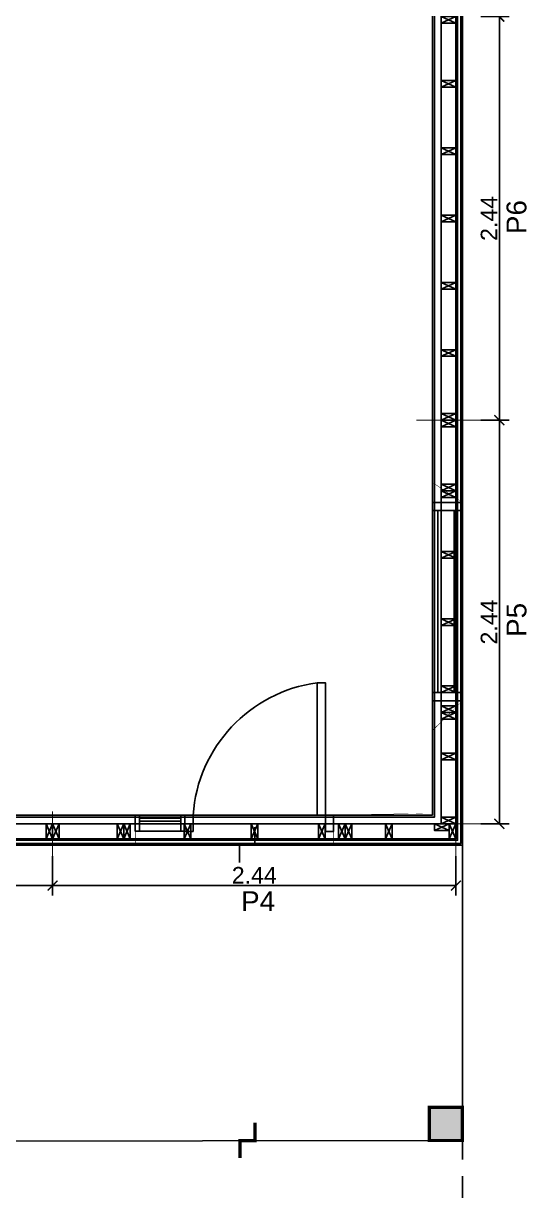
# Model space of a CAD drawing. Header units: millimetres. Extents: x 2924 to 6397, y 1555 to 1704.
# Drawn here: x 3240.05 to 3243.1, y 1618.22 to 1625.28 of the extents above; entities that cross this region are included whole.
import ezdxf

# ---------------------------------------------------------------- set-up
doc = ezdxf.new("R2010")
doc.units = ezdxf.units.MM
doc.header["$PDMODE"] = 35
doc.linetypes.add('CONTINUA', pattern=[200, 100, 100])
doc.linetypes.add('DASHED', pattern=[0.75, 0.5, -0.25])
doc.layers.get('Defpoints').update_dxf_attribs({"color": 230})
for name, color, linetype in [('P0- COLUMNAS HºAº', 7, 'Continuous'), ('P0- LISTON 2CM', 7, 'Continuous'), ('P0- OSB', 7, 'Continuous'), ('P0-CARPINTERIAS', 7, 'Continuous'), ('P0-COTAS', 7, 'Continuous'), ('P0-DURLOCK INTERIOR', 7, 'Continuous'), ('P0-LISTON 4CM', 7, 'Continuous'), ('P0-MUROS', 7, 'Continuous'), ('P0-PANEL', 7, 'Continuous'), ('P0-PROYECCION', 7, 'Continuous'), ('P0-SOLADOS', 7, 'Continuous'), ('P0-SUPERBOARD', 7, 'Continuous'), ('P0-TEXTOS', 7, 'Continuous'), ('P1-MAMPOSTERIA LADRILLO', 7, 'Continuous')]:
    doc.layers.add(name, color=color, linetype=linetype)
doc.styles.add('Arial02.5', font='arial.ttf', dxfattribs={"width": 0.8, "height": 0.025})
doc.styles.add('Arial10', font='arial.ttf', dxfattribs={"height": 0.1})
doc.dimstyles.new('COTA-1-50', dxfattribs={"dimtxt": 0.1, "dimasz": 0.06, "dimexe": 0.06, "dimexo": 0.15, "dimgap": 0.0125, "dimtad": 1, "dimzin": 0, "dimdsep": 46, "dimtxsty": 'Arial10', "dimblk1": 'ARCHTICK', "dimblk2": 'ARCHTICK', "dimsah": 1, "dimcen": 0.09, "dimclrd": 7, "dimclre": 7, "dimclrt": 7, "dimazin": 0, "dimtfac": 1, "dimtofl": 0, "dimtmove": 2, "dimatfit": 3, "dimldrblk": 'ARCHTICK', "dimfxl": 1, "dimtolj": 1, "dimtzin": 0, "dimarcsym": 0})

# ---------------------------------------------------------------- blocks, each defined once
blk = doc.blocks.new('A$Ce0bfc8d9')
at = {"color": 0, "const_width": 0.0003}
blk.add_lwpolyline([(0.08999999999969077, 2.273736754432321e-13), (0, 2.273736754432321e-13), (0, 2.440000000001419), (0.08999999999969077, 2.440000000001419)], close=True, dxfattribs=at)
at = {"color": 0}
for points in [[(1.364242052659392e-12, 2.400000000000773), (1.364242052659392e-12, 2.440000000000737), (0.09000000000105501, 2.440000000000737), (0.09000000000105501, 2.400000000000773), (1.364242052659392e-12, 2.400000000000773), (0.09000000000105501, 2.440000000000737), (0.09000000000105501, 2.400000000000773), (1.364242052659392e-12, 2.440000000000737)], [(4.547473508864641e-13, 2.013333333333549), (4.547473508864641e-13, 2.053333333333512), (0.09000000000014552, 2.053333333333512), (0.09000000000014552, 2.013333333333549), (4.547473508864641e-13, 2.013333333333549), (0.09000000000014552, 2.053333333333512), (0.09000000000014552, 2.013333333333549), (4.547473508864641e-13, 2.053333333333512)], [(4.547473508864641e-13, 1.973333333333585), (4.547473508864641e-13, 2.013333333333549), (0.09000000000014552, 2.013333333333549), (0.09000000000014552, 1.973333333333585), (4.547473508864641e-13, 1.973333333333585), (0.09000000000014552, 2.013333333333549), (0.09000000000014552, 1.973333333333585), (4.547473508864641e-13, 2.013333333333549)], [(4.547473508864641e-13, 0.6733333333336304), (4.547473508864641e-13, 0.713333333333594), (0.09000000000014552, 0.713333333333594), (0.09000000000014552, 0.6733333333336304), (4.547473508864641e-13, 0.6733333333336304), (0.09000000000014552, 0.713333333333594), (0.09000000000014552, 0.6733333333336304), (4.547473508864641e-13, 0.713333333333594)], [(4.547473508864641e-13, 0.6333333333336668), (4.547473508864641e-13, 0.6733333333336304), (0.09000000000014552, 0.6733333333336304), (0.09000000000014552, 0.6333333333336668), (4.547473508864641e-13, 0.6333333333336668), (0.09000000000014552, 0.6733333333336304), (0.09000000000014552, 0.6333333333336668), (4.547473508864641e-13, 0.6733333333336304)], [(4.547473508864641e-13, 0.3866666666669971), (4.547473508864641e-13, 0.4266666666669607), (0.09000000000014552, 0.4266666666669607), (0.09000000000014552, 0.3866666666669971), (4.547473508864641e-13, 0.3866666666669971), (0.09000000000014552, 0.4266666666669607), (0.09000000000014552, 0.3866666666669971), (4.547473508864641e-13, 0.4266666666669607)], [(4.547473508864641e-13, 0), (4.547473508864641e-13, 0.03999999999996362), (0.09000000000014552, 0.03999999999996362), (0.09000000000014552, 0), (4.547473508864641e-13, 0), (0.09000000000014552, 0.03999999999996362), (0.09000000000014552, 0), (4.547473508864641e-13, 0.03999999999996362)]]:
    blk.add_lwpolyline(points, dxfattribs=at)
at = {"color": 8}
for points in [[(4.547473508864641e-13, 1.606666666667024), (4.547473508864641e-13, 1.646666666666988), (0.09000000000014552, 1.646666666666988), (0.09000000000014552, 1.606666666667024), (4.547473508864641e-13, 1.606666666667024), (0.09000000000014552, 1.646666666666988), (0.09000000000014552, 1.606666666667024), (4.547473508864641e-13, 1.646666666666988)], [(4.547473508864641e-13, 1.200000000000273), (4.547473508864641e-13, 1.240000000000236), (0.09000000000014552, 1.240000000000236), (0.09000000000014552, 1.200000000000273), (4.547473508864641e-13, 1.200000000000273), (0.09000000000014552, 1.240000000000236), (0.09000000000014552, 1.200000000000273), (4.547473508864641e-13, 1.240000000000236)], [(4.547473508864641e-13, 0.7933333333335213), (4.547473508864641e-13, 0.8333333333334849), (0.09000000000014552, 0.8333333333334849), (0.09000000000014552, 0.7933333333335213), (4.547473508864641e-13, 0.7933333333335213), (0.09000000000014552, 0.8333333333334849), (0.09000000000014552, 0.7933333333335213), (4.547473508864641e-13, 0.8333333333334849)]]:
    blk.add_lwpolyline(points, dxfattribs=at)
blk = doc.blocks.new('A$Ce87a268d')
at = {"color": 0, "const_width": 0.0003}
blk.add_lwpolyline([(0.09000000000105501, 0), (0, 0), (0, 2.439999999999827), (0.09000000000105501, 2.439999999999827)], close=True, dxfattribs=at)
at = {"color": 0}
for points in [[(4.547473508864641e-13, 2.400000000000091), (4.547473508864641e-13, 2.440000000000055), (0.09000000000014552, 2.440000000000055), (0.09000000000014552, 2.400000000000091), (4.547473508864641e-13, 2.400000000000091), (0.09000000000014552, 2.440000000000055), (0.09000000000014552, 2.400000000000091), (4.547473508864641e-13, 2.440000000000055)], [(4.547473508864641e-13, 2.013333333333321), (4.547473508864641e-13, 2.053333333333285), (0.09000000000014552, 2.053333333333285), (0.09000000000014552, 2.013333333333321), (4.547473508864641e-13, 2.013333333333321), (0.09000000000014552, 2.053333333333285), (0.09000000000014552, 2.013333333333321), (4.547473508864641e-13, 2.053333333333285)], [(4.547473508864641e-13, 1.606666666666797), (4.547473508864641e-13, 1.646666666666761), (0.09000000000014552, 1.646666666666761), (0.09000000000014552, 1.606666666666797), (4.547473508864641e-13, 1.606666666666797), (0.09000000000014552, 1.646666666666761), (0.09000000000014552, 1.606666666666797), (4.547473508864641e-13, 1.646666666666761)], [(4.547473508864641e-13, 1.200000000000045), (4.547473508864641e-13, 1.240000000000009), (0.09000000000014552, 1.240000000000009), (0.09000000000014552, 1.200000000000045), (4.547473508864641e-13, 1.200000000000045), (0.09000000000014552, 1.240000000000009), (0.09000000000014552, 1.200000000000045), (4.547473508864641e-13, 1.240000000000009)], [(4.547473508864641e-13, 0.7933333333332939), (4.547473508864641e-13, 0.8333333333332575), (0.09000000000014552, 0.8333333333332575), (0.09000000000014552, 0.7933333333332939), (4.547473508864641e-13, 0.7933333333332939), (0.09000000000014552, 0.8333333333332575), (0.09000000000014552, 0.7933333333332939), (4.547473508864641e-13, 0.8333333333332575)], [(4.547473508864641e-13, 0.3866666666667697), (4.547473508864641e-13, 0.4266666666667334), (0.09000000000014552, 0.4266666666667334), (0.09000000000014552, 0.3866666666667697), (4.547473508864641e-13, 0.3866666666667697), (0.09000000000014552, 0.4266666666667334), (0.09000000000014552, 0.3866666666667697), (4.547473508864641e-13, 0.4266666666667334)], [(1.364242052659392e-12, 0), (1.364242052659392e-12, 0.03999999999996362), (0.09000000000105501, 0.03999999999996362), (0.09000000000105501, 0), (1.364242052659392e-12, 0), (0.09000000000105501, 0.03999999999996362), (0.09000000000105501, 0), (1.364242052659392e-12, 0.03999999999996362)]]:
    blk.add_lwpolyline(points, dxfattribs=at)
blk = doc.blocks.new('A$C7a4a4ba2')
at = {"color": 0, "const_width": 0.0003}
blk.add_lwpolyline([(-0.004000000003543391, 0.09000000000128239), (2.435999999999694, 0.09000000000128239), (2.435999999999694, 1.13686837721616e-12), (-0.004000000003543391, 1.13686837721616e-12)], close=True, dxfattribs=at)
at = {"color": 0}
for points in [[(-0.004000000003543391, 0.09000000000105501), (0.03599999999642023, 0.09000000000105501), (0.03599999999642023, 1.13686837721616e-12), (-0.004000000003543391, 1.13686837721616e-12), (-0.004000000003543391, 0.09000000000105501), (0.03599999999642023, 1.13686837721616e-12), (-0.004000000003543391, 1.13686837721616e-12), (0.03599999999642023, 0.09000000000105501)], [(0.3859999999999673, 0.08999999999991815), (0.4259999999999309, 0.08999999999991815), (0.4259999999999309, 0), (0.3859999999999673, 0), (0.3859999999999673, 0.08999999999991815), (0.4259999999999309, 0), (0.3859999999999673, 0), (0.4259999999999309, 0.08999999999991815)], [(0.4259999999999309, 0.08999999999991815), (0.4659999999998945, 0.08999999999991815), (0.4659999999998945, 0), (0.4259999999999309, 0), (0.4259999999999309, 0.08999999999991815), (0.4659999999998945, 0), (0.4259999999999309, 0), (0.4659999999998945, 0.08999999999991815)], [(1.725309455457136, 0.08999999999991815), (1.7653094554571, 0.08999999999991815), (1.7653094554571, 0), (1.725309455457136, 0), (1.725309455457136, 0.08999999999991815), (1.7653094554571, 0), (1.725309455457136, 0), (1.7653094554571, 0.08999999999991815)], [(1.7653094554571, 0.08999999999991815), (1.805309455457063, 0.08999999999991815), (1.805309455457063, 0), (1.7653094554571, 0), (1.7653094554571, 0.08999999999991815), (1.805309455457063, 0), (1.7653094554571, 0), (1.805309455457063, 0.08999999999991815)], [(2.009999999999764, 0.09000000000105501), (2.049999999999727, 0.09000000000105501), (2.049999999999727, 1.13686837721616e-12), (2.009999999999764, 1.13686837721616e-12), (2.009999999999764, 0.09000000000105501), (2.049999999999727, 1.13686837721616e-12), (2.009999999999764, 1.13686837721616e-12), (2.049999999999727, 0.09000000000105501)], [(2.30600000000004, 0.05000000000109139), (2.30600000000004, 0.09000000000105501), (2.395999999999731, 0.09000000000105501), (2.395999999999731, 0.05000000000109139), (2.30600000000004, 0.05000000000109139), (2.395999999999731, 0.09000000000105501), (2.395999999999731, 0.05000000000109139), (2.30600000000004, 0.09000000000105501)], [(2.395999999999731, 0.09000000000105501), (2.435999999999694, 0.09000000000105501), (2.435999999999694, 1.13686837721616e-12), (2.395999999999731, 1.13686837721616e-12), (2.395999999999731, 0.09000000000105501), (2.435999999999694, 1.13686837721616e-12), (2.395999999999731, 1.13686837721616e-12), (2.435999999999694, 0.09000000000105501)]]:
    blk.add_lwpolyline(points, dxfattribs=at)
at = {"color": 8}
for points in [[(0.7919999999999163, 0.09000000000105501), (0.83199999999988, 0.09000000000105501), (0.83199999999988, 1.13686837721616e-12), (0.7919999999999163, 1.13686837721616e-12), (0.7919999999999163, 0.09000000000105501), (0.83199999999988, 1.13686837721616e-12), (0.7919999999999163, 1.13686837721616e-12), (0.83199999999988, 0.09000000000105501)], [(1.197999999999865, 0.09000000000105501), (1.237999999999829, 0.09000000000105501), (1.237999999999829, 1.13686837721616e-12), (1.197999999999865, 1.13686837721616e-12), (1.197999999999865, 0.09000000000105501), (1.237999999999829, 1.13686837721616e-12), (1.197999999999865, 1.13686837721616e-12), (1.237999999999829, 0.09000000000105501)], [(1.603999999999814, 0.09000000000105501), (1.643999999999778, 0.09000000000105501), (1.643999999999778, 1.13686837721616e-12), (1.603999999999814, 1.13686837721616e-12), (1.603999999999814, 0.09000000000105501), (1.643999999999778, 1.13686837721616e-12), (1.603999999999814, 1.13686837721616e-12), (1.643999999999778, 0.09000000000105501)]]:
    blk.add_lwpolyline(points, dxfattribs=at)
blk = doc.blocks.new('A$C5d8a38c0')
at = {"color": 0, "const_width": 0.0003}
blk.add_lwpolyline([(4.547473508864641e-13, 0.0904288354486198), (0.7099999999968531, 0.09042883544884717), (0.7099999999968531, 0.0004288354487016477), (0, 0.0004288354487016477)], close=True, dxfattribs=at)
at = {"color": 0}
for points in [[(0, 0.0904288354486198), (0.03999999999996362, 0.0904288354486198), (0.03999999999996362, 0.0004288354487016477), (0, 0.0004288354487016477), (0, 0.0904288354486198), (0.03999999999996362, 0.0004288354487016477), (0, 0.0004288354487016477), (0.03999999999996362, 0.0904288354486198)], [(0.2839999999969223, 0.0904288354486198), (0.3239999999968859, 0.0904288354486198), (0.3239999999968859, 0.0004288354487016477), (0.2839999999969223, 0.0004288354487016477), (0.2839999999969223, 0.0904288354486198), (0.3239999999968859, 0.0004288354487016477), (0.2839999999969223, 0.0004288354487016477), (0.3239999999968859, 0.0904288354486198)], [(0.6699999999968895, 0.0904288354486198), (0.7099999999968531, 0.0904288354486198), (0.7099999999968531, 0.0004288354487016477), (0.6699999999968895, 0.0004288354487016477), (0.6699999999968895, 0.0904288354486198), (0.7099999999968531, 0.0004288354487016477), (0.6699999999968895, 0.0004288354487016477), (0.7099999999968531, 0.0904288354486198)]]:
    blk.add_lwpolyline(points, dxfattribs=at)
blk = doc.blocks.new('_ARCHTICK')
at = {"color": 0, "linetype": 'ByBlock', "const_width": 0.15}
blk.add_lwpolyline([(-0.5, -0.5), (0.5, 0.5)], dxfattribs=at)
blk = doc.blocks.new('*D109')
at = {"layer": 'Defpoints', "color": 0, "transparency": 16777216}
for p in [(3239.52096850188, 1620.391127503393), (3240.230968501877, 1620.391127503393), (3240.230968501877, 1620.062656417703)]:
    blk.add_point(p, dxfattribs=at)
at = {"layer": 'P0-COTAS', "color": 7, "lineweight": -2, "transparency": 16777216}
for p, q in [((3239.52096850188, 1620.241127503393), (3239.52096850188, 1620.002656417703)), ((3240.230968501877, 1620.241127503393), (3240.230968501877, 1620.002656417703)), ((3239.52096850188, 1620.062656417703), (3240.230968501877, 1620.062656417703))]:
    blk.add_line(p, q, dxfattribs=at)
at = {"layer": 'P0-COTAS', "color": 7, "lineweight": -2, "transparency": 16777216, "xscale": 0.06, "yscale": 0.06, "zscale": 0.06, "rotation": 180}
blk.add_blockref('_ARCHTICK', (3239.52096850188, 1620.062656417703), dxfattribs=at)
at = {"layer": 'P0-COTAS', "color": 7, "lineweight": -2, "transparency": 16777216, "xscale": 0.06, "yscale": 0.06, "zscale": 0.06}
blk.add_blockref('_ARCHTICK', (3240.230968501877, 1620.062656417703), dxfattribs=at)
at = {"layer": 'P0-COTAS', "color": 7, "transparency": 16777216, "insert": (3239.875968501879, 1620.126213716475), "char_height": 0.1, "attachment_point": 5, "style": 'Arial10'}
blk.add_mtext('\\A1;0.71', dxfattribs=at)
blk = doc.blocks.new('*D110')
at = {"layer": 'Defpoints', "color": 0, "transparency": 16777216}
for p in [(3240.230968501877, 1620.391127503393), (3242.67096850188, 1620.391127503393), (3242.67096850188, 1620.062656417703)]:
    blk.add_point(p, dxfattribs=at)
at = {"layer": 'P0-COTAS', "color": 7, "lineweight": -2, "transparency": 16777216}
for p, q in [((3240.230968501877, 1620.241127503393), (3240.230968501877, 1620.002656417703)), ((3242.67096850188, 1620.241127503393), (3242.67096850188, 1620.002656417703)), ((3240.230968501877, 1620.062656417703), (3242.67096850188, 1620.062656417703))]:
    blk.add_line(p, q, dxfattribs=at)
at = {"layer": 'P0-COTAS', "color": 7, "lineweight": -2, "transparency": 16777216, "xscale": 0.06, "yscale": 0.06, "zscale": 0.06, "rotation": 180}
blk.add_blockref('_ARCHTICK', (3240.230968501877, 1620.062656417703), dxfattribs=at)
at = {"layer": 'P0-COTAS', "color": 7, "lineweight": -2, "transparency": 16777216, "xscale": 0.06, "yscale": 0.06, "zscale": 0.06}
blk.add_blockref('_ARCHTICK', (3242.67096850188, 1620.062656417703), dxfattribs=at)
at = {"layer": 'P0-COTAS', "color": 7, "transparency": 16777216, "insert": (3241.450968501878, 1620.125361056175), "char_height": 0.1, "attachment_point": 5, "style": 'Arial10'}
blk.add_mtext('\\A1;2.44', dxfattribs=at)
blk = doc.blocks.new('*D118')
at = {"layer": 'Defpoints', "color": 0, "transparency": 16777216}
for p in [(3242.670968501878, 1622.876127503394), (3242.933519034018, 1622.876127503394), (3242.670968501879, 1620.436127503387)]:
    blk.add_point(p, dxfattribs=at)
at = {"layer": 'P0-COTAS', "color": 7, "lineweight": -2, "transparency": 16777216}
for p, q in [((3242.820968501878, 1622.876127503394), (3242.993519034018, 1622.876127503394)), ((3242.933519034018, 1620.436127503387), (3242.933519034018, 1622.876127503394)), ((3242.820968501879, 1620.436127503387), (3242.993519034018, 1620.436127503387))]:
    blk.add_line(p, q, dxfattribs=at)
at = {"layer": 'P0-COTAS', "color": 7, "lineweight": -2, "transparency": 16777216, "xscale": 0.06, "yscale": 0.06, "zscale": 0.06}
for p, rotation in [((3242.933519034018, 1622.876127503394), 90), ((3242.933519034018, 1620.436127503387), 270)]:
    blk.add_blockref('_ARCHTICK', p, dxfattribs=dict(at, rotation=rotation))
at = {"layer": 'P0-COTAS', "color": 7, "transparency": 16777216, "insert": (3242.870814395545, 1621.656127503389), "char_height": 0.1, "attachment_point": 5, "rotation": 90, "style": 'Arial10'}
blk.add_mtext('\\A1;2.44', dxfattribs=at)
blk = doc.blocks.new('*D119')
at = {"layer": 'Defpoints', "color": 0, "transparency": 16777216}
for p in [(3242.670968501877, 1625.316127503396), (3242.93351903402, 1625.316127503396), (3242.670968501878, 1622.876127503394)]:
    blk.add_point(p, dxfattribs=at)
at = {"layer": 'P0-COTAS', "color": 7, "lineweight": -2, "transparency": 16777216}
for p, q in [((3242.820968501877, 1625.316127503396), (3242.99351903402, 1625.316127503396)), ((3242.93351903402, 1622.876127503394), (3242.93351903402, 1625.316127503396)), ((3242.820968501878, 1622.876127503394), (3242.99351903402, 1622.876127503394))]:
    blk.add_line(p, q, dxfattribs=at)
at = {"layer": 'P0-COTAS', "color": 7, "lineweight": -2, "transparency": 16777216, "xscale": 0.06, "yscale": 0.06, "zscale": 0.06}
for p, rotation in [((3242.93351903402, 1625.316127503396), 90), ((3242.93351903402, 1622.876127503394), 270)]:
    blk.add_blockref('_ARCHTICK', p, dxfattribs=dict(at, rotation=rotation))
at = {"layer": 'P0-COTAS', "color": 7, "transparency": 16777216, "insert": (3242.870814395547, 1624.096127503394), "char_height": 0.1, "attachment_point": 5, "rotation": 90, "style": 'Arial10'}
blk.add_mtext('\\A1;2.44', dxfattribs=at)

msp = doc.modelspace()

# ---------------------------------------------------------------- hatches: boundary and pattern name
at = {"layer": 'P0- COLUMNAS HºAº', "true_color": 0x636466}
h = msp.add_hatch(color=251, dxfattribs=at)
h.dxf.hatch_style = 1
h.paths.add_polyline_path([(3242.51046850188, 1618.72162369385), (3242.71046850188, 1618.72162369385), (3242.71046850188, 1618.52162369385), (3242.51046850188, 1618.52162369385)])

# ---------------------------------------------------------------- linework, layer by layer
at = {"layer": 'P0- COLUMNAS HºAº', "const_width": 0.02}
msp.add_lwpolyline([(3242.51046850188, 1618.72162369385), (3242.71046850188, 1618.72162369385), (3242.71046850188, 1618.52162369385), (3242.51046850188, 1618.52162369385)], close=True, dxfattribs=at)
at = {"layer": 'P0- LISTON 2CM'}
msp.add_lwpolyline([(3237.62846850188, 1618.531619854587), (3237.62846850188, 1618.551629408165), (3239.53046850188, 1618.551619854587), (3239.53046850188, 1620.336629408165), (3242.680674157238, 1620.336629408165), (3242.68046850188, 1628.330630314931), (3235.97846850188, 1628.330630314931), (3235.97846850188, 1628.350629409504), (3242.70046850188, 1628.350630314931), (3242.70046850188, 1620.316629408165), (3239.55046850188, 1620.316629408165), (3239.55046850188, 1618.531629408165)], close=True, dxfattribs=at)
at = {"layer": 'P0- OSB'}
msp.add_lwpolyline([(3237.62846850188, 1618.561129408165), (3237.62846850188, 1618.551629408165), (3239.53046850188, 1618.551619854587), (3239.53046850188, 1620.336629408165), (3242.680674157238, 1620.336629408165), (3242.68046850188, 1628.330630314931), (3235.97846850188, 1628.330630314931), (3235.97846850188, 1628.321130314931), (3242.670966461651, 1628.321129408165), (3242.671174157238, 1620.346129408165), (3239.52096850188, 1620.346129408165), (3239.52096850188, 1618.561119854587)], close=True, dxfattribs=at)
at = {"layer": 'P0-CARPINTERIAS', "linetype": 'CONTINUA'}
for points in [[(3242.710468501879, 1621.179460836727), (3242.710468501881, 1622.379460836727), (3242.528468501878, 1622.379460836727), (3242.528468501879, 1621.179460836727), (3242.710468501881, 1621.179460836727), (3242.710468501881, 1621.229460836727), (3242.528468501879, 1621.229460836727), (3242.528468501878, 1622.329461836727), (3242.710468501881, 1622.329461836727), (3242.660468551881, 1622.329461836727), (3242.660468551881, 1621.229460836727), (3242.560468751881, 1621.229460836727), (3242.560468751881, 1622.329461836727)], [(3241.030968352869, 1620.391548689984), (3240.73096835287, 1620.391548689982), (3240.730968501882, 1620.488629408165), (3241.030968352869, 1620.488629408165), (3241.030968352869, 1620.391548689983), (3241.005968352869, 1620.391548689983), (3241.005968352869, 1620.488664347478), (3240.755967890029, 1620.488664347478), (3240.75596735287, 1620.391548689982), (3240.755967352869, 1620.452195026887), (3241.005968352869, 1620.452195026887), (3241.005968352869, 1620.470001498908), (3240.755967352869, 1620.470001498908)]]:
    msp.add_lwpolyline(points, dxfattribs=at)
msp.add_lwpolyline([(3241.831090216223, 1621.288630136738), (3241.880968292158, 1621.288630136738), (3241.880968292158, 1620.390700572716), (3241.930968352869, 1620.390700572716), (3241.930968352869, 1620.488629408165), (3241.830968231441, 1620.488629408165), (3241.831090216223, 1621.288630136738, 0.356491817438822), (3241.080968413583, 1620.488629408165), (3241.080968413583, 1620.390700572716), (3241.030968352869, 1620.390700572716), (3241.030968352869, 1620.488629408165), (3241.080968413583, 1620.488629408165)], format="xyb", dxfattribs=at)
at = {"layer": 'P0-DURLOCK INTERIOR'}
msp.add_lwpolyline([(3235.97846850188, 1628.191130314932), (3235.978468261882, 1628.178590048379), (3242.52846850188, 1628.17862841016), (3242.528468501879, 1620.488629408165), (3239.54046850188, 1620.488629408165), (3239.54046850188, 1621.176129408165), (3239.37846850188, 1621.176129408164), (3239.378466418536, 1618.703629408192), (3237.62846850188, 1618.703629408192), (3237.62846850188, 1618.691119854587), (3239.39096850188, 1618.691119854587), (3239.39096850188, 1621.163629408165), (3239.53046850188, 1621.163629408165), (3239.53046850188, 1620.476129408165), (3242.54096850188, 1620.476129408165), (3242.54096850188, 1628.191130314932)], close=True, dxfattribs=at)
at = {"layer": 'P0-LISTON 4CM'}
msp.add_lwpolyline([(3239.53046850188, 1620.436121548417), (3242.58096850188, 1620.436121548417), (3242.580968501878, 1628.231130314932), (3235.97846850188, 1628.231130314932), (3235.97846850188, 1628.191130314932), (3242.54096850188, 1628.191130314932), (3242.54096850188, 1620.476129408165), (3239.53046850188, 1620.476129408165)], close=True, dxfattribs=at)
at = {"layer": 'P0-MUROS', "color": 8, "const_width": 0.005}
for points in [[(3242.710468501882, 1625.812796074832), (3242.710468501881, 1622.379460836727), (3242.528468501878, 1622.379462741499), (3242.528468501883, 1625.81279417006)], [(3239.560468501879, 1620.306629408165), (3239.56046850188, 1618.521629408165), (3239.10346850188, 1618.521627503393), (3239.10346850188, 1618.703627503421), (3239.378466418536, 1618.703629408192), (3239.37846850188, 1621.176129408164), (3239.54046850188, 1621.176129408165), (3239.54046850188, 1620.48862750339), (3240.730968501882, 1620.488629408165), (3240.730968391828, 1620.306628700376)], [(3242.71046850188, 1621.179460836727), (3242.52846850188, 1621.179462741498), (3242.528468501879, 1620.488629408165), (3241.930968501879, 1620.488627503393), (3241.930968501879, 1620.306627503393), (3242.71046850188, 1620.306627503393)]]:
    msp.add_lwpolyline(points, close=True, dxfattribs=at)
at = {"layer": 'P0-PANEL', "color": 6, "const_width": 0.003}
msp.add_lwpolyline([(3237.62846850188, 1618.561129408165), (3239.52096850188, 1618.561119854587), (3239.52096850188, 1620.346129408165), (3242.671174157238, 1620.346129408165), (3242.670966461651, 1628.321129408165), (3235.97846850188, 1628.321130314932), (3235.97846850188, 1628.231130314932), (3242.580968501878, 1628.231130314932), (3242.58096850188, 1620.436121548417), (3239.520965008659, 1620.436121548417), (3239.52096850188, 1621.163629408165), (3239.43096850188, 1621.163629408165), (3239.43096850188, 1618.651119854587), (3237.62846850188, 1618.651129408165)], close=True, dxfattribs=at)
at = {"layer": 'P0-PROYECCION', "linetype": 'DASHED', "ltscale": 0.3}
msp.add_lwpolyline([(3242.71046850188, 1620.306627503393), (3242.71046850188, 1612.52162369385), (3242.71046850188, 1612.52162369385), (3235.978262846523, 1612.52162369385)], dxfattribs=at)
at = {"layer": 'P0-SOLADOS'}
for points, const_width in [([(3241.362378970004, 1620.201031606197), (3241.362378970004, 1620.306627503393), (3241.453549456911, 1620.306627503393), (3241.453549456911, 1620.416033193909)], 0.01), ([(3241.364585815541, 1618.415064602224), (3241.364585815541, 1618.520660499421), (3241.455756302448, 1618.520660499421), (3241.455756302448, 1618.630066189937)], 0.02)]:
    msp.add_lwpolyline(points, dxfattribs=dict(at, const_width=const_width))
for points in [[(3242.71046850188, 1620.306627503393), (3242.71046850188, 1618.52162369385), (3239.562678966815, 1618.517731375116)], [(3240.729864158587, 1620.306627503394), (3241.930968501879, 1620.306627503393)]]:
    msp.add_lwpolyline(points, dxfattribs=at)
at = {"layer": 'P0-SUPERBOARD'}
msp.add_lwpolyline([(3235.97846850188, 1628.350629409504), (3235.978468500535, 1628.360616060475), (3242.71046850188, 1628.360628373921), (3242.71046850188, 1620.306627503393), (3239.560468501879, 1620.306629408165), (3239.56046850188, 1618.521629408165), (3237.62846850188, 1618.521629408165), (3237.62846850188, 1618.531619854587), (3239.55046850188, 1618.531629408165), (3239.55046850188, 1620.316629408165), (3242.70046850188, 1620.316629408165), (3242.70046850188, 1628.350630314931)], close=True, dxfattribs=at)
at = {"layer": 'P1-MAMPOSTERIA LADRILLO', "color": 5, "const_width": 0.006}
for points in [[(3242.430717667073, 1622.876127503393), (3242.927333650176, 1622.876127503393)], [(3240.230968630087, 1620.062656417703), (3240.230968501874, 1620.512423223864)], [(3242.670968630091, 1620.062656417703), (3242.670968501877, 1620.512423223864)], [(3242.531226211602, 1620.436127503393), (3242.927333650176, 1620.436127503393)]]:
    msp.add_lwpolyline(points, dxfattribs=at)

# ---------------------------------------------------------------- block references
at = {"layer": 'P0-PANEL', "color": 244, "true_color": 0x991b1e}
for name, p in [('A$Ce87a268d', (3242.580968501875, 1622.876127503394)), ('A$C7a4a4ba2', (3240.23496850188, 1620.346127503392))]:
    msp.add_blockref(name, p, dxfattribs=at)
at = {"layer": 'P0-PANEL', "color": 6}
for name, p in [('A$Ce0bfc8d9', (3242.580968501877, 1620.436127503393)), ('A$C5d8a38c0', (3239.52096850188, 1620.345698667945))]:
    msp.add_blockref(name, p, dxfattribs=at)

# ---------------------------------------------------------------- texts
at = {"layer": 'P0-TEXTOS', "style": 'Arial02.5'}
for s, p in [('P6', (3243.097143475486, 1624.001881550729)), ('P5', (3243.097143475486, 1621.566650128728))]:
    msp.add_text(s, height=0.12, rotation=90, dxfattribs=at).set_placement(p)
msp.add_text('P4', height=0.12, dxfattribs=at).set_placement((3241.371557957404, 1619.908332891092))

# ---------------------------------------------------------------- dimensions: what is measured, and where the dimension line sits
at = {"layer": 'P0-COTAS'}
for base, p1, p2, picture, middle in [((3242.93351903402, 1625.316127503396), (3242.670968501876, 1622.876127503393), (3242.670968501875, 1625.316127503395), '*D119', (3242.870814395547, 1624.096127503394)), ((3242.933519034018, 1622.876127503394), (3242.670968501877, 1620.436127503386), (3242.670968501876, 1622.876127503393), '*D118', (3242.870814395545, 1621.656127503389))]:
    dim = msp.add_linear_dim(base=base, p1=p1, p2=p2, angle=90, dimstyle='COTA-1-50', dxfattribs=at)
    dim.commit()
    dim.dimension.update_dxf_attribs({"geometry": picture, "text_midpoint": middle})
for base, p1, p2, picture, middle in [((3240.230968501877, 1620.062656417703), (3239.52096850188, 1620.391127503393), (3240.230968501877, 1620.391127503393), '*D109', (3239.875968501879, 1620.126213716475)), ((3242.67096850188, 1620.062656417703), (3240.230968501877, 1620.391127503393), (3242.67096850188, 1620.391127503393), '*D110', (3241.450968501878, 1620.125361056175))]:
    dim = msp.add_linear_dim(base=base, p1=p1, p2=p2, dimstyle='COTA-1-50', dxfattribs=at)
    dim.commit()
    dim.dimension.update_dxf_attribs({"geometry": picture, "text_midpoint": middle})

doc.saveas('drawing.dxf')
